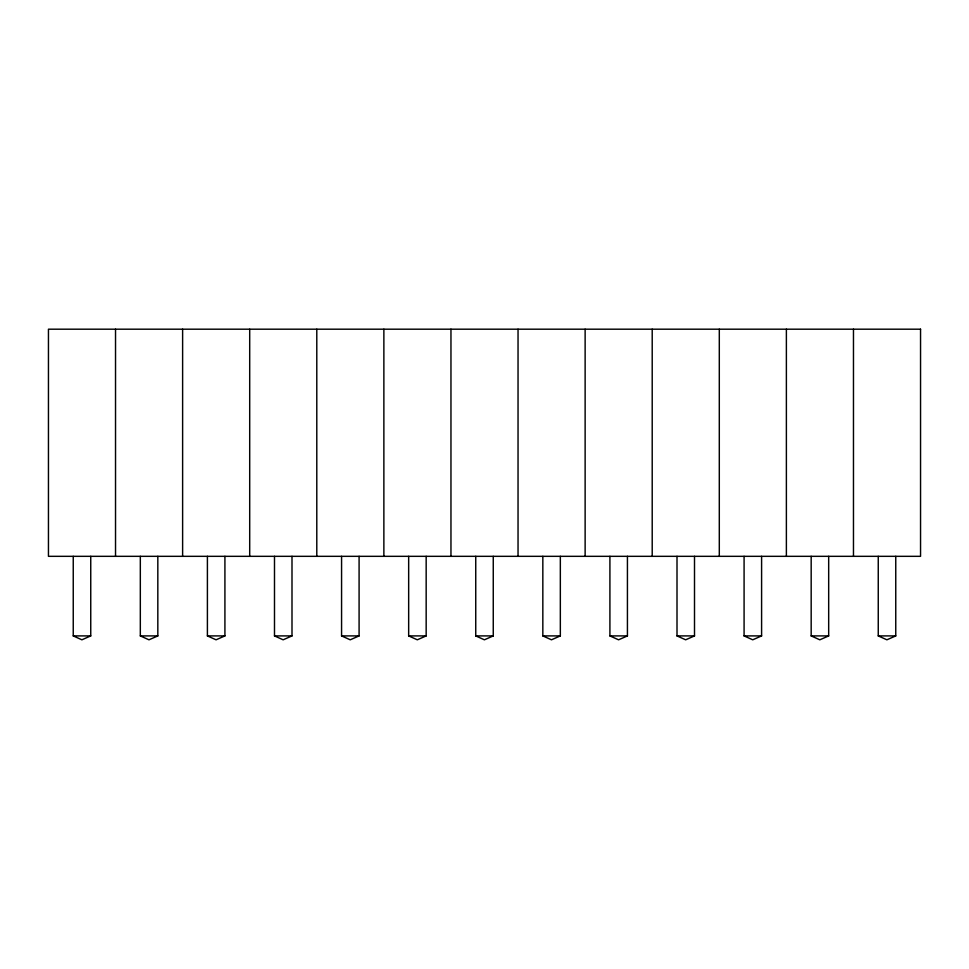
<?xml version="1.0" encoding="UTF-8"?>
<svg xmlns="http://www.w3.org/2000/svg" width="969" height="969" viewBox="0 0 969 969"><rect width="100%" height="100%" fill="white"/><g stroke="black" fill="none" stroke-linecap="round" stroke-linejoin="round"><path stroke-width="1.45" d="M90.747 556.327L90.747 635.906L81.893 639.806L73.244 635.906L73.244 556.327M157.826 556.327L157.826 635.906L148.972 639.806L140.323 635.906L140.323 556.327M224.917 556.327L224.917 635.906L216.063 639.806L207.402 635.906L207.402 556.327M291.996 556.327L291.996 635.906L283.142 639.806L274.493 635.906L274.493 556.327M359.087 556.327L359.087 635.906L350.233 639.806L341.572 635.906L341.572 556.327M426.166 556.327L426.166 635.906L417.312 639.806L408.664 635.906L408.664 556.327M493.257 556.327L493.257 635.906L484.403 639.806L475.743 635.906L475.743 556.327M560.336 556.327L560.336 635.906L551.482 639.806L542.834 635.906L542.834 556.327M627.428 556.327L627.428 635.906L618.573 639.806L609.913 635.906L609.913 556.327M694.507 556.327L694.507 635.906L685.652 639.806L677.004 635.906L677.004 556.327M761.598 556.327L761.598 635.906L752.731 639.806L744.083 635.906L744.083 556.327M828.677 556.327L828.677 635.906L819.822 639.806L811.174 635.906L811.174 556.327M895.756 556.327L895.756 635.906L886.901 639.806L878.253 635.906L878.253 556.327M73.244 635.906L90.747 635.906M140.323 635.906L157.826 635.906M207.402 635.906L224.917 635.906M274.493 635.906L291.996 635.906M341.572 635.906L359.087 635.906M408.664 635.906L426.166 635.906M475.743 635.906L493.257 635.906M542.834 635.906L560.336 635.906M609.913 635.906L627.428 635.906M677.004 635.906L694.507 635.906M744.083 635.906L761.598 635.906M811.174 635.906L828.677 635.906M878.253 635.906L895.756 635.906M853.471 329.194L853.471 556.327M786.38 329.194L786.38 556.327M719.301 329.194L719.301 556.327M652.21 329.194L652.21 556.327M585.131 329.194L585.131 556.327M518.04 329.194L518.04 556.327M450.96 329.194L450.96 556.327M383.869 329.194L383.869 556.327M316.79 329.194L316.79 556.327M249.699 329.194L249.699 556.327M182.62 329.194L182.62 556.327M115.529 329.194L115.529 556.327M920.55 329.194L48.45 329.194L48.45 556.327L920.55 556.327L920.55 329.194"/></g></svg>
